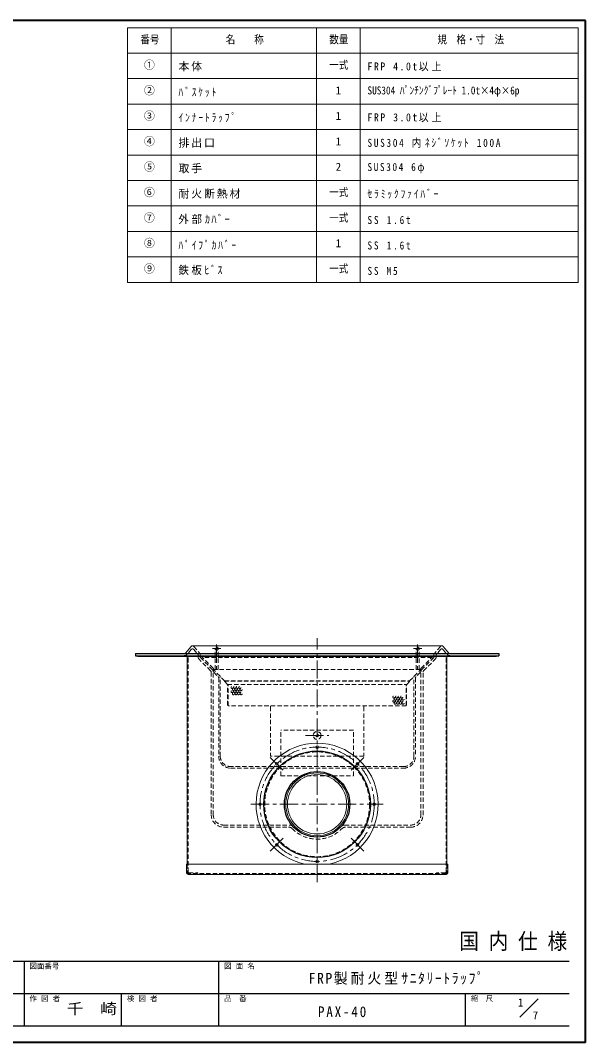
# Model space of a CAD drawing. Units: millimetres at full size, sheet at 1:7; details may follow other scales. Extents: x -1462 to 1373, y -937 to 1030.
# Drawn here: x 284 to 1373, y -937 to 1030 of the extents above; entities that cross this region are included whole.
import ezdxf
from ezdxf.enums import TextEntityAlignment as Align

# ---------------------------------------------------------------- set-up
doc = ezdxf.new("R2010")
doc.units = ezdxf.units.MM
doc.header["$LTSCALE"] = 7
doc.linetypes.add('CHAIN1', pattern=[8, 5, -1, 1, -1])
doc.linetypes.add('DASHED1', pattern=[1.8, 1.2, -0.6])
doc.layers.add('0-0_ﾚｲﾔ1', color=4, linetype='Continuous', lineweight=9)
doc.styles.add('ＭＳ ゴシック', font='')
doc.styles.get('ＭＳ ゴシック').set_extended_font_data('MS Gothic')

msp = doc.modelspace()

# ---------------------------------------------------------------- linework, layer by layer
at = {"layer": '0-0_ﾚｲﾔ1', "color": 1, "lineweight": 40}
for p, q in [((1372.755, 1029.955), (-1462.245, 1029.955)), ((1372.755, -937.045), (1372.755, 1029.955)), ((1372.755, -937.045), (-1462.245, -937.045))]:
    msp.add_line(p, q, dxfattribs=at)
at = {"layer": '0-0_ﾚｲﾔ1', "color": 3, "lineweight": 18}
for p, q in [((490.755, 1015.955), (1358.755, 1015.955)), ((574.755, 1015.955), (574.755, 525.955)), ((854.755, 1015.955), (854.755, 525.955)), ((938.755, 1015.955), (938.755, 525.955)), ((1358.755, 1015.955), (1358.755, 525.955)), ((490.755, 966.955), (1358.755, 966.955)), ((490.755, 917.955), (1358.755, 917.955)), ((490.755, 868.955), (1358.755, 868.955)), ((490.755, 819.955), (1358.755, 819.955)), ((490.755, 770.955), (1358.755, 770.955)), ((490.755, 721.955), (1358.755, 721.955)), ((490.755, 672.955), (1358.755, 672.955)), ((490.755, 623.955), (1358.755, 623.955)), ((490.755, 574.955), (1358.755, 574.955))]:
    msp.add_line(p, q, dxfattribs=at)
at = {"layer": '0-0_ﾚｲﾔ1', "color": 7, "lineweight": 18}
for p, q in [((602.193, -187.457), (613.097, -174.729)), ((1095.755, -173.506), (615.755, -173.506)), ((1109.317, -187.457), (1098.413, -174.729)), ((510.755, -192.506), (510.755, -194.106)), ((510.755, -194.106), (1200.755, -194.106)), ((605.755, -195.706), (605.755, -593.506)), ((1105.755, -195.706), (1105.755, -593.506)), ((1200.755, -192.506), (1200.755, -194.106)), ((604.155, -593.506), (604.155, -610.306)), ((1107.355, -593.506), (604.155, -593.506)), ((1107.355, -593.506), (1107.355, -610.306)), ((607.355, -613.506), (1104.155, -613.506)), ((1245.899, -888.401), (1281.255, -853.045))]:
    msp.add_line(p, q, dxfattribs=at)
at = {"layer": '0-0_ﾚｲﾔ1', "linetype": 'DASHED1'}
for p, q in [((618.413, -174.729), (630.514, -188.855)), ((1093.097, -174.729), (1080.995, -188.855)), ((613.476, -180.434), (605.23, -190.06)), ((607.355, -608.706), (607.355, -195.706)), ((618.033, -180.434), (626.033, -189.772)), ((626.755, -196.006), (626.755, -191.724)), ((630.755, -189.506), (630.755, -195.591)), ((654.583, -219.834), (631.048, -196.298)), ((634.997, -196.006), (632.876, -198.127)), ((655.583, -216.591), (634.997, -196.006)), ((659.169, -219.006), (659.169, -179.006)), ((665.169, -219.006), (665.169, -179.006)), ((1046.341, -219.006), (1046.341, -179.006)), ((1052.341, -219.006), (1052.341, -179.006)), ((1056.926, -219.834), (1080.462, -196.298)), ((1076.512, -196.006), (1078.633, -198.127)), ((1080.755, -189.506), (1080.755, -195.591)), ((1084.755, -196.006), (1084.755, -191.724)), ((1093.476, -180.434), (1085.476, -189.772)), ((1098.033, -180.434), (1106.279, -190.06)), ((1104.155, -608.706), (1104.155, -195.706)), ((650.583, -221.491), (627.926, -198.834)), ((1060.926, -221.491), (1083.583, -198.834)), ((651.755, -224.319), (651.755, -499.139)), ((656.235, -223.319), (655.523, -221.32)), ((655.755, -499.139), (655.755, -222.662)), ((656.462, -218.713), (656.462, -219.713)), ((657.169, -219.006), (656.462, -219.713)), ((668.815, -232.066), (656.462, -219.713)), ((656.94, -224.433), (665.376, -232.87)), ((1054.341, -219.006), (657.169, -219.006)), ((666.255, -234.991), (666.255, -386.006)), ((677.675, -240.926), (668.815, -232.066)), ((669.255, -386.006), (669.255, -233.127)), ((1033.834, -240.926), (1042.694, -232.066)), ((1042.255, -386.006), (1042.255, -233.127)), ((1042.694, -232.066), (1055.048, -219.713)), ((1045.255, -234.991), (1045.255, -386.006)), ((1054.57, -224.433), (1046.133, -232.87)), ((1054.341, -219.006), (1055.048, -219.713)), ((1055.048, -218.713), (1055.048, -219.713)), ((1055.274, -223.319), (1055.987, -221.32)), ((1055.755, -499.139), (1055.755, -222.662)), ((1059.755, -499.139), (1059.755, -224.319)), ((677.675, -240.926), (676.968, -241.633)), ((676.968, -241.633), (1034.542, -241.633)), ((683.16, -247.825), (676.968, -241.633)), ((677.675, -240.926), (1033.834, -240.926)), ((683.363, -248.118), (1028.146, -248.118)), ((683.453, -288.006), (683.453, -248.532)), ((684.453, -289.006), (684.453, -248.118)), ((1027.056, -289.006), (1027.056, -248.118)), ((1028.056, -288.006), (1028.056, -248.532)), ((1028.349, -247.825), (1034.542, -241.633)), ((1033.834, -240.926), (1034.542, -241.633)), ((684.453, -288.006), (683.453, -288.006)), ((1027.056, -289.006), (684.453, -289.006)), ((765.755, -291.006), (765.755, -386.006)), ((945.755, -291.006), (945.755, -386.006)), ((1027.056, -288.006), (1028.056, -288.006)), ((785.755, -424.006), (785.755, -336.006)), ((945.755, -386.006), (765.755, -386.006)), ((1022.255, -406.006), (689.255, -406.006)), ((689.255, -409.006), (1022.255, -409.006)), ((675.755, -518.506), (802.566, -518.506)), ((675.755, -522.506), (800.864, -522.506)), ((908.943, -518.506), (1035.755, -518.506)), ((1035.755, -522.506), (910.646, -522.506)), ((605.755, -593.506), (605.755, -610.306)), ((1105.755, -593.506), (1105.755, -610.306)), ((1104.155, -611.906), (607.355, -611.906)), ((608.955, -610.306), (625.755, -610.306)), ((625.755, -611.906), (625.755, -610.306)), ((1085.755, -611.906), (1085.755, -610.306)), ((1102.555, -610.306), (1085.755, -610.306))]:
    msp.add_line(p, q, dxfattribs=at)
at = {"layer": '0-0_ﾚｲﾔ1', "linetype": 'CHAIN1'}
for p, q in [((662.169, -171.006), (662.169, -219.006)), ((855.755, -628.506), (855.755, -158.506)), ((1049.341, -171.006), (1049.341, -219.006)), ((670.169, -179.006), (654.169, -179.006)), ((1041.341, -179.006), (1057.341, -179.006)), ((833.255, -346.006), (878.255, -346.006)), ((790.347, -413.098), (765.599, -388.349)), ((921.162, -413.098), (945.911, -388.349)), ((728.255, -478.506), (983.255, -478.506)), ((790.347, -543.913), (765.599, -568.662)), ((921.162, -543.913), (945.911, -568.662))]:
    msp.add_line(p, q, dxfattribs=at)
at = {"layer": '0-0_ﾚｲﾔ1', "color": 5, "lineweight": 25}
for p, q in [((505.755, -188.506), (1205.755, -188.506)), ((505.755, -188.506), (505.755, -192.506)), ((505.755, -192.506), (1205.755, -192.506)), ((1205.755, -188.506), (1205.755, -192.506))]:
    msp.add_line(p, q, dxfattribs=at)
at = {"layer": '0-0_ﾚｲﾔ1', "color": 6, "lineweight": 25}
for p, q in [((-1430.745, -780.545), (1341.255, -780.545)), ((291.255, -780.545), (291.255, -905.545)), ((666.255, -905.545), (666.255, -780.545)), ((1341.255, -843.045), (-83.745, -843.045)), ((478.755, -905.545), (478.755, -843.045)), ((1141.255, -905.545), (1141.255, -843.045)), ((1341.255, -905.545), (-1430.745, -905.545))]:
    msp.add_line(p, q, dxfattribs=at)
at = {"layer": '0-0_ﾚｲﾔ1', "color": 3, "lineweight": 18}
msp.add_lwpolyline([(490.755, 1015.955), (490.755, 525.955), (1358.755, 525.955)], dxfattribs=at)
at = {"layer": '0-0_ﾚｲﾔ1', "linetype": 'DASHED1'}
for points in [[(1055.926, -216.591), (1076.512, -196.006), (634.997, -196.006)], [(785.755, -424.006), (925.755, -424.006), (925.755, -336.006), (785.755, -336.006)]]:
    msp.add_lwpolyline(points, dxfattribs=at)
for centre, radius in [((662.169, -179.006), 3), ((1049.341, -179.006), 3), ((691.996, -253.657), 2), ((694.496, -257.657), 2), ((696.996, -253.657), 2), ((699.496, -257.657), 2), ((701.996, -253.657), 2), ((704.496, -257.657), 2), ((706.996, -253.657), 2), ((709.496, -257.657), 2), ((691.996, -261.657), 2), ((694.496, -265.657), 2), ((696.996, -261.657), 2), ((699.496, -265.657), 2), ((701.996, -261.657), 2), ((704.496, -265.657), 2), ((706.996, -261.657), 2), ((709.496, -265.657), 2), ((1003.672, -272.091), 2), ((1006.172, -276.091), 2), ((1008.672, -272.091), 2), ((1011.172, -276.091), 2), ((1013.672, -272.091), 2), ((1016.172, -276.091), 2), ((1018.672, -272.091), 2), ((1021.172, -276.091), 2), ((1003.672, -280.091), 2), ((1006.172, -284.091), 2), ((1008.672, -280.091), 2), ((1011.172, -284.091), 2), ((1013.672, -280.091), 2), ((1016.172, -284.091), 2), ((1018.672, -280.091), 2), ((1021.172, -284.091), 2), ((855.755, -346.006), 7.5), ((855.755, -346.006), 2.5)]:
    msp.add_circle(centre, radius, dxfattribs=at)
at = {"layer": '0-0_ﾚｲﾔ1', "linetype": 'CHAIN1'}
msp.add_circle((855.755, -478.506), 110, dxfattribs=at)
at = {"layer": '0-0_ﾚｲﾔ1', "color": 7, "lineweight": 18}
for centre in [(855.755, -368.506), (777.973, -400.724), (933.537, -400.724), (745.755, -478.506), (965.755, -478.506), (777.973, -556.287), (933.537, -556.287), (855.755, -588.506)]:
    msp.add_circle(centre, 2.5, dxfattribs=at)
at = {"layer": '0-0_ﾚｲﾔ1', "color": 5, "lineweight": 25}
for radius in [102.5, 63]:
    msp.add_circle((855.755, -478.506), radius, dxfattribs=at)
at = {"layer": '0-0_ﾚｲﾔ1', "color": 7, "linetype": 'DASHED1', "lineweight": 18}
msp.add_circle((855.755, -478.506), 100.9, dxfattribs=at)
at = {"layer": '0-0_ﾚｲﾔ1'}
for radius in [60.5, 57.15]:
    msp.add_circle((855.755, -478.506), radius, dxfattribs=at)
at = {"layer": '0-0_ﾚｲﾔ1', "color": 7, "lineweight": 18}
for centre, radius, start, end in [((615.755, -177.006), 3.5, 90, 139.41503), ((1095.755, -177.006), 3.5, 40.58497, 90), ((599.914, -185.506), 3, 270, 319.41503), ((604.155, -195.706), 1.6, 0, 90), ((1107.355, -195.706), 1.6, 90, 180), ((1111.595, -185.506), 3, 220.58497, 270), ((855.755, -478.506), 117.5, 281.84027, 258.15973), ((607.355, -610.306), 3.2, 180, 270), ((1104.155, -610.306), 3.2, 270, 0)]:
    msp.add_arc(centre, radius, start, end, dxfattribs=at)
at = {"layer": '0-0_ﾚｲﾔ1', "linetype": 'DASHED1'}
for centre, radius, start, end in [((615.755, -177.006), 3.5, 40.58497, 90), ((1095.755, -177.006), 3.5, 90, 139.41503), ((599.914, -185.506), 7, 270, 319.41503), ((604.155, -195.706), 3.2, 0, 90), ((615.755, -182.385), 3, 40.58497, 139.41503), ((623.755, -191.724), 3, 0, 40.58497), ((630.755, -196.006), 4, 180, 225), ((629.755, -189.506), 1, 0, 40.58497), ((631.755, -195.591), 1, 180, 225), ((1079.755, -195.591), 1, 315, 360), ((1081.755, -189.506), 1, 139.41503, 180), ((1080.755, -196.006), 4, 315, 360), ((1087.755, -191.724), 3, 139.41503, 180), ((1095.755, -182.385), 3, 40.58497, 139.41503), ((1107.355, -195.706), 3.2, 90, 180), ((1111.595, -185.506), 7, 220.58497, 270), ((647.755, -224.319), 4, 0, 45), ((651.755, -222.662), 4, 0, 45), ((653.462, -218.713), 3, 0, 45), ((659.061, -222.312), 3, 199.61356, 225), ((663.255, -234.991), 3, 0, 45), ((667.755, -233.127), 1.5, 0, 45), ((1043.755, -233.127), 1.5, 135, 180), ((1048.255, -234.991), 3, 135, 180), ((1052.449, -222.312), 3, 315, 340.38644), ((1058.048, -218.713), 3, 135, 180), ((1059.755, -222.662), 4, 135, 180), ((1063.755, -224.319), 4, 135, 180), ((682.453, -248.532), 1, 0, 45), ((1029.056, -248.532), 1, 135, 180), ((767.755, -291.006), 2, 90, 180), ((943.755, -291.006), 2, 0, 90), ((689.255, -386.006), 23, 180, 270), ((689.255, -386.006), 20, 180, 270), ((1022.255, -386.006), 20, 270, 0), ((1022.255, -386.006), 23, 270, 0), ((675.755, -498.506), 24, 180, 270), ((675.755, -498.506), 20, 180, 270), ((1035.755, -498.506), 24, 270, 0), ((1035.755, -498.506), 20, 270, 0), ((800.864, -532.506), 10, 44.53129, 90), ((802.566, -528.506), 10, 43.23022, 90), ((855.755, -478.506), 67, 224.53129, 315.46871), ((908.943, -528.506), 10, 90, 136.76978), ((910.646, -532.506), 10, 90, 135.46871), ((608.955, -608.706), 3.2, 180, 270), ((608.955, -608.706), 1.6, 180, 270), ((1102.555, -608.706), 1.6, 270, 0), ((1102.555, -608.706), 3.2, 270, 0), ((607.355, -610.306), 1.6, 180, 270), ((1104.155, -610.306), 1.6, 270, 0)]:
    msp.add_arc(centre, radius, start, end, dxfattribs=at)
at = {"layer": '0-0_ﾚｲﾔ1', "color": 7, "linetype": 'DASHED1', "lineweight": 18}
msp.add_arc((943.755, -291.006), 2, 0, 90, dxfattribs=at)

# ---------------------------------------------------------------- texts
at = {"layer": '0-0_ﾚｲﾔ1', "color": 7, "style": 'ＭＳ ゴシック'}
for s, height, width, p in [('名\u3000\u3000称', 15.4, 0.85, (679.755, 980.955)), ('数量', 15.4, 0.85, (879.255, 980.955)), ('規\u3000格・寸\u3000法', 15.4, 0.85, (1087.505, 980.955)), ('番号', 15.4, 0.85, (515.255, 980.955)), ('一式', 15.4, 0.85, (879.255, 931.955)), ('SUS304 ﾊﾟﾝﾁﾝｸﾞﾌﾟﾚｰﾄ 1.0t×4φ×6p', 15.4, 0.85, (952.755, 882.955)), ('一式', 15.4, 0.85, (879.255, 686.955)), ('一式', 15.4, 0.85, (879.255, 637.955)), ('一式', 15.4, 0.85, (879.255, 539.955)), ('国 内 仕 様', 30.79, 0.9, (1129.505, -766.545)), ('千\u3000崎', 20.53, 1.15, (373.755, -888.295))]:
    msp.add_text(s, height=height, dxfattribs=dict(at, width=width)).set_placement(p, align=Align.BOTTOM_LEFT)
for s, height, p in [('①', 15.4, (522.255, 931.955)), ('②', 15.4, (522.255, 882.955)), ('1', 15.4, (891.505, 882.955)), ('③', 15.4, (522.255, 833.955)), ('1', 15.4, (891.505, 833.955)), ('④', 15.4, (522.255, 784.955)), ('1', 15.4, (891.505, 784.955)), ('⑤', 15.4, (522.255, 735.955)), ('2', 15.4, (891.505, 735.955)), ('⑥', 15.4, (522.255, 686.955)), ('⑦', 15.4, (522.255, 637.955)), ('⑧', 15.4, (522.255, 588.955)), ('1', 15.4, (891.505, 588.955)), ('⑨', 15.4, (522.255, 539.955)), ('図面番号', 10.26, (301.755, -798.045)), ('図 面 名', 10.26, (676.755, -798.045)), ('作 図 者', 10.26, (301.755, -860.545)), ('検 図 者', 10.26, (489.255, -860.545)), ('縮\u3000尺', 10.26, (1151.755, -860.545)), ('品\u3000番', 10.26, (676.755, -860.545)), ('1', 15.4, (1242.344, -872.312)), ('7', 15.4, (1270.848, -897.078))]:
    msp.add_text(s, height=height, dxfattribs=at).set_placement(p, align=Align.BOTTOM_LEFT)
at = {"layer": '0-0_ﾚｲﾔ1', "color": 7, "attachment_point": 7, "style": 'ＭＳ ゴシック'}
for s, insert, char_height in [('\\T1.17;本体', (588.755, 931.955), 15.4), ('\\T1.31;\\W0.9;FRP\\~4.0t以上', (952.755, 931.955), 15.4), ('\\T1.39;\\W0.85;ﾊﾞｽｹｯﾄ', (588.755, 882.955), 15.4), ('\\T1.39;\\W0.85;ｲﾝﾅｰﾄﾗｯﾌﾟ', (588.755, 833.955), 15.4), ('\\T1.31;\\W0.9;FRP\\~3.0t以上', (952.755, 833.955), 15.4), ('\\T1.17;排出口', (588.755, 784.955), 15.4), ('\\T1.37;\\W0.85;SUS304\\~内ﾈｼﾞｿｹｯﾄ\\~100A', (952.755, 784.955), 15.4), ('\\T1.17;取手', (588.755, 735.955), 15.4), ('\\T1.35;\\W0.85;SUS304\\~6φ', (952.755, 735.955), 15.4), ('\\T1.17;耐火断熱材', (588.755, 686.955), 15.4), ('\\T1.39;\\W0.85;ｾﾗﾐｯｸﾌｧｲﾊﾞｰ', (952.755, 686.955), 15.4), ('\\T1.27;\\W0.95;外部ｶﾊﾞｰ', (588.755, 637.955), 15.4), ('\\T1.39;\\W0.85;SS\\~1.6t', (952.755, 637.955), 15.4), ('\\T1.39;\\W0.85;ﾊﾟｲﾌﾟｶﾊﾞｰ', (588.755, 588.955), 15.4), ('\\T1.39;\\W0.85;SS\\~1.6t', (952.755, 588.955), 15.4), ('\\T1.25;\\W0.95;鉄板ﾋﾞｽ', (588.755, 539.955), 15.4), ('\\T1.38;\\W0.85;SS\\~M5', (952.755, 539.955), 15.4), ('\\T1.22;\\W0.95;FRP製耐火型ｻﾆﾀﾘｰﾄﾗｯﾌﾟ', (839.255, -825.795), 20.53), ('\\T1.28;\\W0.9;PAX-40', (857.38, -888.295), 20.53)]:
    msp.add_mtext(s, dxfattribs=dict(at, insert=insert, char_height=char_height))

doc.saveas('drawing.dxf')
